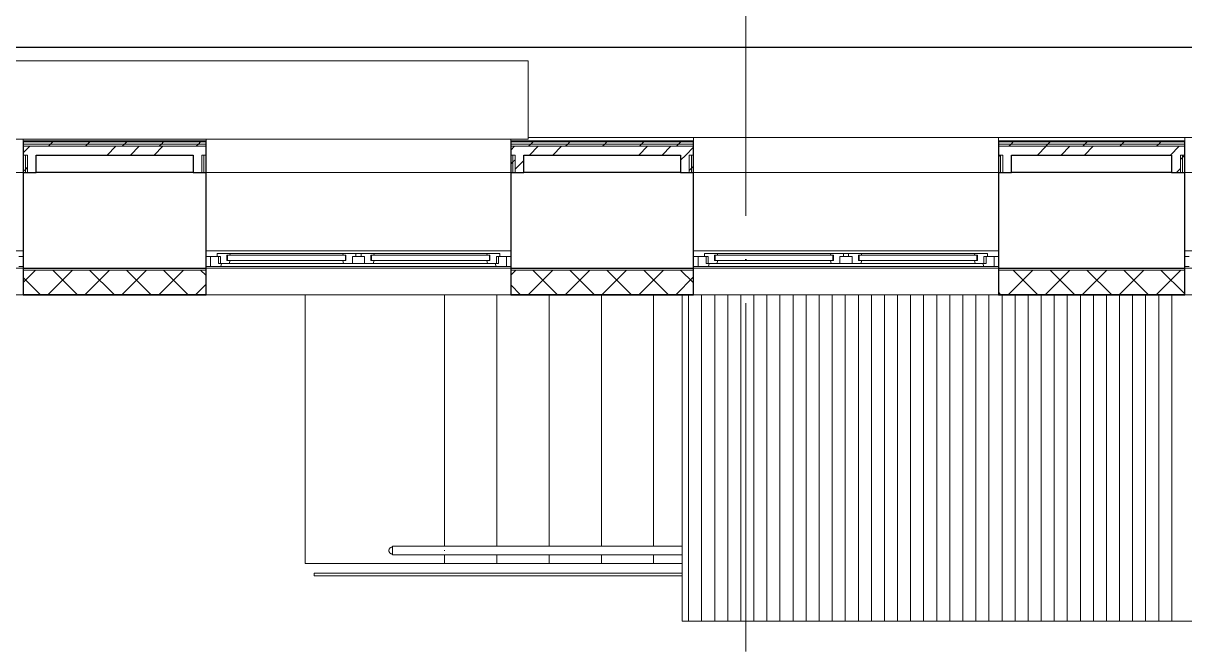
# Model space of a CAD drawing. Header units: millimetres. Extents: x -1073752 to 1436911, y -1379358 to 94781.
# Drawn here: x -1037167 to -1030497, y -884747 to -881163 of the extents above; entities that cross this region are included whole.
import ezdxf

# ---------------------------------------------------------------- set-up
doc = ezdxf.new("R2010")
doc.units = ezdxf.units.MM
doc.linetypes.add('ADSK_Линия сетки', pattern=[25, 20, -2.5, 0, -2.5])
for name, color, linetype, lineweight in [('_ Окна', 7, 'Continuous', 9), ('Витраж', 7, 'Continuous', 9), ('Крыша', 7, 'Continuous', 9), ('Крыша штриховка', 7, 'Continuous', 9), ('Лестницы', 7, 'Continuous', 9), ('лс', 5, 'Continuous', 30), ('Ограждение', 252, 'Continuous', 9), ('Окна', 7, 'Continuous', 9), ('Оси', 252, 'Continuous', 9), ('Стены внутренние', 7, 'Continuous', 18), ('Стены наружные', 7, 'Continuous', 18), ('Стены штриховка', 7, 'Continuous', 9)]:
    doc.layers.add(name, color=color, linetype=linetype, lineweight=lineweight)

# ---------------------------------------------------------------- blocks, each defined once
blk = doc.blocks.new('1 этаж')
at = {"layer": '_ Окна', "color": 251, "true_color": 0x636466}
for p, q in [((-44755.8, 14974.3), (-44780.8, 14974.3)), ((-43680.8, 14974.3), (-43705.8, 14974.3)), ((-43680.8, 14916.3), (-43680.8, 14974.3)), ((-43582.8, 14982.3), (-43585.8, 14982.3)), ((-43585.8, 14982.3), (-43585.8, 14950.3)), ((-43585.8, 14950.3), (-43582.8, 14950.3)), ((-42905.8, 14982.3), (-43582.8, 14982.3)), ((-43582.8, 14982.3), (-43582.8, 14950.3)), ((-43582.8, 14950.3), (-43582.8, 14982.3)), ((-43582.8, 14950.3), (-42905.8, 14950.3)), ((-42905.8, 14950.3), (-42905.8, 14982.3)), ((-42905.8, 14982.3), (-42905.8, 14950.3)), ((-42902.8, 14982.3), (-42905.8, 14982.3)), ((-42905.8, 14950.3), (-42902.8, 14950.3)), ((-42902.8, 14950.3), (-42902.8, 14982.3)), ((-42755.8, 14982.3), (-42758.8, 14982.3)), ((-42758.8, 14982.3), (-42758.8, 14950.3)), ((-42758.8, 14950.3), (-42755.8, 14950.3)), ((-42078.8, 14982.3), (-42755.8, 14982.3)), ((-42755.8, 14982.3), (-42755.8, 14950.3)), ((-42755.8, 14950.3), (-42755.8, 14982.3)), ((-42755.8, 14950.3), (-42078.8, 14950.3)), ((-42078.8, 14950.3), (-42078.8, 14982.3)), ((-42078.8, 14982.3), (-42078.8, 14950.3)), ((-42075.8, 14982.3), (-42078.8, 14982.3)), ((-42078.8, 14950.3), (-42075.8, 14950.3)), ((-42075.8, 14950.3), (-42075.8, 14982.3)), ((-41955.8, 14974.3), (-41980.8, 14974.3)), ((-41980.8, 14974.3), (-41980.8, 14916.3)), ((-40880.8, 14974.3), (-40905.8, 14974.3)), ((-40880.8, 14916.3), (-40880.8, 14974.3)), ((-40782.8, 14982.3), (-40785.8, 14982.3)), ((-40785.8, 14982.3), (-40785.8, 14950.3)), ((-40785.8, 14950.3), (-40782.8, 14950.3)), ((-40105.8, 14982.3), (-40782.8, 14982.3)), ((-40782.8, 14982.3), (-40782.8, 14950.3)), ((-40782.8, 14950.3), (-40782.8, 14982.3)), ((-40782.8, 14950.3), (-40105.8, 14950.3)), ((-40105.8, 14950.3), (-40105.8, 14982.3)), ((-40105.8, 14982.3), (-40105.8, 14950.3)), ((-40102.8, 14982.3), (-40105.8, 14982.3)), ((-40105.8, 14950.3), (-40102.8, 14950.3)), ((-40102.8, 14950.3), (-40102.8, 14982.3)), ((-39955.8, 14982.3), (-39958.8, 14982.3)), ((-39958.8, 14982.3), (-39958.8, 14950.3)), ((-39958.8, 14950.3), (-39955.8, 14950.3)), ((-39278.8, 14982.3), (-39955.8, 14982.3)), ((-39955.8, 14982.3), (-39955.8, 14950.3)), ((-39955.8, 14950.3), (-39955.8, 14982.3)), ((-39955.8, 14950.3), (-39278.8, 14950.3)), ((-39278.8, 14950.3), (-39278.8, 14982.3)), ((-39278.8, 14982.3), (-39278.8, 14950.3)), ((-39275.8, 14982.3), (-39278.8, 14982.3)), ((-39278.8, 14950.3), (-39275.8, 14950.3)), ((-39275.8, 14950.3), (-39275.8, 14982.3)), ((-39155.8, 14974.3), (-39180.8, 14974.3)), ((-39180.8, 14974.3), (-39180.8, 14916.3)), ((-38060.8, 14974.3), (-38085.8, 14974.3)), ((-44780.8, 14916.3), (-44755.8, 14916.3)), ((-43705.8, 14916.3), (-43680.8, 14916.3)), ((-41980.8, 14916.3), (-41955.8, 14916.3)), ((-40905.8, 14916.3), (-40880.8, 14916.3)), ((-39180.8, 14916.3), (-39155.8, 14916.3)), ((-38085.8, 14916.3), (-38060.8, 14916.3))]:
    blk.add_line(p, q, dxfattribs=at)
at = {"layer": '_ Окна', "color": 251, "lineweight": 18, "true_color": 0x636466}
for p, q in [((-43642.8, 14974.3), (-43680.8, 14974.3)), ((-43680.8, 14974.3), (-43680.8, 14916.3)), ((-43586.8, 14991.3), (-43642.8, 14991.3)), ((-43642.8, 14991.3), (-43642.8, 14974.3)), ((-43642.8, 14974.3), (-43622.8, 14974.3)), ((-43634.8, 14933.3), (-43634.8, 14974.3)), ((-43622.8, 14974.3), (-43622.8, 14933.3)), ((-43585.8, 14990.3), (-43586.8, 14991.3)), ((-43584.8, 14991.3), (-43585.8, 14990.3)), ((-43585.8, 14950.3), (-43585.8, 14982.3)), ((-43585.8, 14982.3), (-43567.8, 14982.3)), ((-43567.8, 14950.3), (-43585.8, 14950.3)), ((-43570.2, 14991.3), (-43584.8, 14991.3)), ((-43572.4, 14933.3), (-43567.8, 14950.3)), ((-43567.8, 14982.3), (-43570.2, 14991.3)), ((-42918.4, 14991.3), (-42920.8, 14982.3)), ((-42920.8, 14982.3), (-42902.8, 14982.3)), ((-42902.8, 14950.3), (-42920.8, 14950.3)), ((-42920.8, 14950.3), (-42916.2, 14933.3)), ((-42903.8, 14991.3), (-42918.4, 14991.3)), ((-42902.8, 14990.3), (-42903.8, 14991.3)), ((-42901.8, 14991.3), (-42902.8, 14990.3)), ((-42902.8, 14982.3), (-42902.8, 14950.3)), ((-42845.8, 14991.3), (-42901.8, 14991.3)), ((-42865.8, 14933.3), (-42865.8, 14974.3)), ((-42865.8, 14974.3), (-42845.8, 14974.3)), ((-42845.8, 14974.3), (-42845.8, 14991.3)), ((-42759.8, 14991.3), (-42815.8, 14991.3)), ((-42815.8, 14991.3), (-42815.8, 14974.3)), ((-42815.8, 14974.3), (-42795.8, 14974.3)), ((-42795.8, 14974.3), (-42795.8, 14933.3)), ((-42758.8, 14990.3), (-42759.8, 14991.3)), ((-42757.8, 14991.3), (-42758.8, 14990.3)), ((-42758.8, 14950.3), (-42758.8, 14982.3)), ((-42758.8, 14982.3), (-42740.8, 14982.3)), ((-42740.8, 14950.3), (-42758.8, 14950.3)), ((-42743.2, 14991.3), (-42757.8, 14991.3)), ((-42745.4, 14933.3), (-42740.8, 14950.3)), ((-42740.8, 14982.3), (-42743.2, 14991.3)), ((-42091.4, 14991.3), (-42093.8, 14982.3)), ((-42093.8, 14982.3), (-42075.8, 14982.3)), ((-42075.8, 14950.3), (-42093.8, 14950.3)), ((-42093.8, 14950.3), (-42089.2, 14933.3)), ((-42076.8, 14991.3), (-42091.4, 14991.3)), ((-42075.8, 14990.3), (-42076.8, 14991.3)), ((-42074.8, 14991.3), (-42075.8, 14990.3)), ((-42075.8, 14982.3), (-42075.8, 14950.3)), ((-42018.8, 14991.3), (-42074.8, 14991.3)), ((-42038.8, 14933.3), (-42038.8, 14974.3)), ((-42038.8, 14974.3), (-42018.8, 14974.3)), ((-42026.8, 14974.3), (-42026.8, 14933.3)), ((-42018.8, 14974.3), (-42018.8, 14991.3)), ((-41980.8, 14974.3), (-42018.8, 14974.3)), ((-41980.8, 14916.3), (-41980.8, 14974.3)), ((-40842.8, 14974.3), (-40880.8, 14974.3)), ((-40880.8, 14974.3), (-40880.8, 14916.3)), ((-40786.8, 14991.3), (-40842.8, 14991.3)), ((-40842.8, 14991.3), (-40842.8, 14974.3)), ((-40842.8, 14974.3), (-40822.8, 14974.3)), ((-40834.8, 14933.3), (-40834.8, 14974.3)), ((-40822.8, 14974.3), (-40822.8, 14933.3)), ((-40785.8, 14990.3), (-40786.8, 14991.3)), ((-40784.8, 14991.3), (-40785.8, 14990.3)), ((-40785.8, 14950.3), (-40785.8, 14982.3)), ((-40785.8, 14982.3), (-40767.8, 14982.3)), ((-40767.8, 14950.3), (-40785.8, 14950.3)), ((-40770.2, 14991.3), (-40784.8, 14991.3)), ((-40772.4, 14933.3), (-40767.8, 14950.3)), ((-40767.8, 14982.3), (-40770.2, 14991.3)), ((-40118.4, 14991.3), (-40120.8, 14982.3)), ((-40120.8, 14982.3), (-40102.8, 14982.3)), ((-40102.8, 14950.3), (-40120.8, 14950.3)), ((-40120.8, 14950.3), (-40116.2, 14933.3)), ((-40103.8, 14991.3), (-40118.4, 14991.3)), ((-40102.8, 14990.3), (-40103.8, 14991.3)), ((-40101.8, 14991.3), (-40102.8, 14990.3)), ((-40102.8, 14982.3), (-40102.8, 14950.3)), ((-40045.8, 14991.3), (-40101.8, 14991.3)), ((-40065.8, 14933.3), (-40065.8, 14974.3)), ((-40065.8, 14974.3), (-40045.8, 14974.3)), ((-40045.8, 14974.3), (-40045.8, 14991.3)), ((-39959.8, 14991.3), (-40015.8, 14991.3)), ((-40015.8, 14991.3), (-40015.8, 14974.3)), ((-40015.8, 14974.3), (-39995.8, 14974.3)), ((-39995.8, 14974.3), (-39995.8, 14933.3)), ((-39958.8, 14990.3), (-39959.8, 14991.3)), ((-39957.8, 14991.3), (-39958.8, 14990.3)), ((-39958.8, 14950.3), (-39958.8, 14982.3)), ((-39958.8, 14982.3), (-39940.8, 14982.3)), ((-39940.8, 14950.3), (-39958.8, 14950.3)), ((-39943.2, 14991.3), (-39957.8, 14991.3)), ((-39945.4, 14933.3), (-39940.8, 14950.3)), ((-39940.8, 14982.3), (-39943.2, 14991.3)), ((-39291.4, 14991.3), (-39293.8, 14982.3)), ((-39293.8, 14982.3), (-39275.8, 14982.3)), ((-39275.8, 14950.3), (-39293.8, 14950.3)), ((-39293.8, 14950.3), (-39289.2, 14933.3)), ((-39276.8, 14991.3), (-39291.4, 14991.3)), ((-39275.8, 14990.3), (-39276.8, 14991.3)), ((-39274.8, 14991.3), (-39275.8, 14990.3)), ((-39275.8, 14982.3), (-39275.8, 14950.3)), ((-39218.8, 14991.3), (-39274.8, 14991.3)), ((-39238.8, 14933.3), (-39238.8, 14974.3)), ((-39238.8, 14974.3), (-39218.8, 14974.3)), ((-39226.8, 14974.3), (-39226.8, 14933.3)), ((-39218.8, 14974.3), (-39218.8, 14991.3)), ((-39180.8, 14974.3), (-39218.8, 14974.3)), ((-39180.8, 14916.3), (-39180.8, 14974.3)), ((-43680.8, 14916.3), (-43621.4, 14916.3)), ((-43622.8, 14933.3), (-43634.8, 14933.3)), ((-43622.8, 14933.3), (-43572.4, 14933.3)), ((-43621.4, 14916.3), (-43616.8, 14933.3)), ((-42916.2, 14933.3), (-42865.8, 14933.3)), ((-42795.8, 14933.3), (-42745.4, 14933.3)), ((-42089.2, 14933.3), (-42038.8, 14933.3)), ((-42044.8, 14933.3), (-42040.2, 14916.3)), ((-42040.2, 14916.3), (-41980.8, 14916.3)), ((-42026.8, 14933.3), (-42038.8, 14933.3)), ((-40880.8, 14916.3), (-40821.4, 14916.3)), ((-40822.8, 14933.3), (-40834.8, 14933.3)), ((-40822.8, 14933.3), (-40772.4, 14933.3)), ((-40821.4, 14916.3), (-40816.8, 14933.3)), ((-40116.2, 14933.3), (-40065.8, 14933.3)), ((-39995.8, 14933.3), (-39945.4, 14933.3)), ((-39289.2, 14933.3), (-39238.8, 14933.3)), ((-39244.8, 14933.3), (-39240.2, 14916.3)), ((-39240.2, 14916.3), (-39180.8, 14916.3)), ((-39226.8, 14933.3), (-39238.8, 14933.3))]:
    blk.add_line(p, q, dxfattribs=at)
at = {"layer": 'Витраж', "color": 251, "true_color": 0x636466}
for p, q in [((-43085.8, 13141.3), (-43085.8, 13156.3)), ((-43085.8, 13156.3), (-43003.3, 13156.3)), ((-43003.3, 13141.3), (-43085.8, 13141.3)), ((-43003.3, 13156.3), (-42903.3, 13156.3)), ((-42903.3, 13141.3), (-43003.3, 13141.3)), ((-42903.3, 13156.3), (-42803.3, 13156.3)), ((-42803.3, 13141.3), (-42903.3, 13141.3)), ((-42803.3, 13156.3), (-42703.3, 13156.3)), ((-42703.3, 13141.3), (-42803.3, 13141.3)), ((-42703.3, 13156.3), (-42603.3, 13156.3)), ((-42603.3, 13141.3), (-42703.3, 13141.3)), ((-42603.3, 13156.3), (-42503.3, 13156.3)), ((-42503.3, 13141.3), (-42603.3, 13141.3)), ((-42503.3, 13156.3), (-42403.3, 13156.3)), ((-42403.3, 13141.3), (-42503.3, 13141.3)), ((-42403.3, 13156.3), (-42303.3, 13156.3)), ((-42303.3, 13141.3), (-42403.3, 13141.3)), ((-42303.3, 13156.3), (-42203.3, 13156.3)), ((-42203.3, 13141.3), (-42303.3, 13141.3)), ((-42203.3, 13156.3), (-42103.3, 13156.3)), ((-42103.3, 13141.3), (-42203.3, 13141.3)), ((-42103.3, 13156.3), (-42003.3, 13156.3)), ((-42003.3, 13141.3), (-42103.3, 13141.3)), ((-42003.3, 13156.3), (-41903.3, 13156.3)), ((-41903.3, 13141.3), (-42003.3, 13141.3)), ((-41903.3, 13156.3), (-41803.3, 13156.3)), ((-41803.3, 13141.3), (-41903.3, 13141.3)), ((-41803.3, 13156.3), (-41703.3, 13156.3)), ((-41703.3, 13141.3), (-41803.3, 13141.3)), ((-41703.3, 13156.3), (-41603.3, 13156.3)), ((-41603.3, 13141.3), (-41703.3, 13141.3)), ((-41603.3, 13156.3), (-41503.3, 13156.3)), ((-41503.3, 13141.3), (-41603.3, 13141.3)), ((-41503.3, 13156.3), (-41403.3, 13156.3)), ((-41403.3, 13141.3), (-41503.3, 13141.3)), ((-41403.3, 13156.3), (-41303.3, 13156.3)), ((-41303.3, 13141.3), (-41403.3, 13141.3)), ((-41303.3, 13156.3), (-41203.3, 13156.3)), ((-41203.3, 13141.3), (-41303.3, 13141.3)), ((-41203.3, 13156.3), (-41103.3, 13156.3)), ((-41103.3, 13141.3), (-41203.3, 13141.3)), ((-41103.3, 13156.3), (-41003.3, 13156.3)), ((-41003.3, 13141.3), (-41103.3, 13141.3)), ((-41003.3, 13156.3), (-40970.8, 13156.3)), ((-40970.8, 13141.3), (-41003.3, 13141.3))]:
    blk.add_line(p, q, dxfattribs=at)
at = {"layer": 'Крыша', "color": 251, "true_color": 0x636466}
for p, q in [((-40970.8, 14751.8), (-37170.8, 14754.2)), ((-40970.8, 12881.2), (-40970.8, 14751.8)), ((-40970.8, 12881.2), (-37170.8, 12881.2))]:
    blk.add_line(p, q, dxfattribs=at)
at = {"layer": 'Крыша штриховка', "color": 251, "linetype": 'Continuous', "true_color": 0x636466}
for p, q in [((-40935, 12881.2), (-40935, 14751.9)), ((-40860, 12881.2), (-40860, 14751.9)), ((-40785, 12881.2), (-40785, 14752)), ((-40710, 12881.2), (-40710, 14752)), ((-40635, 12881.2), (-40635, 14752)), ((-40560, 12881.2), (-40560, 14752.1)), ((-40485, 12881.2), (-40485, 14752.1)), ((-40410, 12881.2), (-40410, 14752.2)), ((-40335, 12881.2), (-40335, 14752.2)), ((-40260, 12881.2), (-40260, 14752.3)), ((-40185, 12881.2), (-40185, 14752.3)), ((-40110, 12881.2), (-40110, 14752.4)), ((-40035, 12881.2), (-40035, 14752.4)), ((-39960, 12881.2), (-39960, 14752.5)), ((-39885, 12881.2), (-39885, 14752.5)), ((-39810, 12881.2), (-39810, 14752.6)), ((-39735, 12881.2), (-39735, 14752.6)), ((-39660, 12881.2), (-39660, 14752.7)), ((-39585, 12881.2), (-39585, 14752.7)), ((-39510, 12881.2), (-39510, 14752.8)), ((-39435, 12881.2), (-39435, 14752.8)), ((-39360, 12881.2), (-39360, 14752.8)), ((-39285, 12881.2), (-39285, 14752.9)), ((-39210, 12881.2), (-39210, 14752.9)), ((-39135, 12881.2), (-39135, 14753)), ((-39060, 12881.2), (-39060, 14753)), ((-38985, 12881.2), (-38985, 14753.1)), ((-38910, 12881.2), (-38910, 14753.1)), ((-38835, 12881.2), (-38835, 14753.2)), ((-38760, 12881.2), (-38760, 14753.2)), ((-38685, 12881.2), (-38685, 14753.3)), ((-38610, 12881.2), (-38610, 14753.3)), ((-38535, 12881.2), (-38535, 14753.4)), ((-38460, 12881.2), (-38460, 14753.4)), ((-38385, 12881.2), (-38385, 14753.5)), ((-38310, 12881.2), (-38310, 14753.5)), ((-38235, 12881.2), (-38235, 14753.6)), ((-38160, 12881.2), (-38160, 14753.6))]:
    blk.add_line(p, q, dxfattribs=at)
at = {"layer": 'Лестницы', "color": 251, "true_color": 0x636466}
for p, q in [((-43135.8, 14754.3), (-43135.8, 13211.3)), ((-42335.8, 13311.3), (-42335.8, 14754.3)), ((-42335.8, 13311.3), (-42335.8, 14754.3)), ((-42035.8, 13311.3), (-42035.8, 14754.3)), ((-42035.8, 13311.3), (-42035.8, 14754.3)), ((-41735.8, 13311.3), (-41735.8, 14754.3)), ((-41735.8, 13311.3), (-41735.8, 14754.3)), ((-41435.8, 13311.3), (-41435.8, 14754.3)), ((-41435.8, 13311.3), (-41435.8, 14754.3)), ((-41135.8, 13311.3), (-41135.8, 14754.3)), ((-41135.8, 13311.3), (-41135.8, 14754.3)), ((-40835.8, 14751.9), (-40835.8, 14754.3)), ((-40835.8, 14751.9), (-40835.8, 14754.3)), ((-40535.8, 14752.1), (-40535.8, 14754.3)), ((-40535.8, 14752.1), (-40535.8, 14754.3)), ((-40235.8, 14752.3), (-40235.8, 14754.3)), ((-40235.8, 14752.3), (-40235.8, 14754.3)), ((-39935.8, 14752.5), (-39935.8, 14754.3)), ((-39935.8, 14752.5), (-39935.8, 14754.3)), ((-39635.8, 14752.7), (-39635.8, 14754.3)), ((-39635.8, 14752.7), (-39635.8, 14754.3)), ((-43135.8, 13211.3), (-42335.8, 13211.3)), ((-42335.8, 13211.3), (-42335.8, 13261.3)), ((-42335.8, 13211.3), (-42335.8, 13261.3)), ((-42035.8, 13211.3), (-42335.8, 13211.3)), ((-42035.8, 13211.3), (-42035.8, 13261.3)), ((-42035.8, 13211.3), (-42035.8, 13261.3)), ((-41735.8, 13211.3), (-42035.8, 13211.3)), ((-41735.8, 13211.3), (-41735.8, 13261.3)), ((-41735.8, 13211.3), (-41735.8, 13261.3)), ((-41435.8, 13211.3), (-41735.8, 13211.3)), ((-41435.8, 13211.3), (-41435.8, 13261.3)), ((-41435.8, 13211.3), (-41435.8, 13261.3)), ((-41135.8, 13211.3), (-41435.8, 13211.3)), ((-41135.8, 13211.3), (-41135.8, 13261.3)), ((-41135.8, 13211.3), (-41135.8, 13261.3)), ((-40970.8, 13211.3), (-41135.8, 13211.3))]:
    blk.add_line(p, q, dxfattribs=at)
at = {"layer": 'Ограждение', "color": 251, "true_color": 0x636466}
for p, q in [((-41855.8, 16096.3), (-46605.8, 16096.3)), ((-41855.8, 16096.3), (-41855.8, 15646.3)), ((-41855.8, 15646.3), (-46605.8, 15646.3)), ((-44755.8, 15646.3), (-44755.8, 15636.3)), ((-43705.8, 15636.3), (-43705.8, 15646.3)), ((-41955.8, 15646.3), (-41955.8, 15636.3)), ((-41855.8, 15656.3), (-36030.8, 15656.3)), ((-40905.8, 15636.3), (-40905.8, 15656.3)), ((-40905.8, 15656.3), (-39155.8, 15656.3)), ((-39155.8, 15656.3), (-39155.8, 15636.3)), ((-38085.8, 15636.3), (-38085.8, 15656.3)), ((-38085.8, 15656.3), (-36335.8, 15656.3)), ((-46505.8, 15456.3), (-44755.8, 15456.3)), ((-43705.8, 15456.3), (-41955.8, 15456.3)), ((-40905.8, 15456.3), (-39155.8, 15456.3)), ((-38085.8, 15456.3), (-36335.8, 15456.3)), ((-46505.8, 15006.3), (-44755.8, 15006.3)), ((-43705.8, 15006.3), (-41955.8, 15006.3)), ((-40905.8, 15006.3), (-39155.8, 15006.3)), ((-38085.8, 15006.3), (-36335.8, 15006.3)), ((-42343.3, 13311.3), (-42635.8, 13311.3)), ((-42635.8, 13261.3), (-42635.8, 13311.3)), ((-42335.8, 13311.3), (-42635.8, 13311.3)), ((-42635.8, 13288.6), (-42635.8, 13283.9)), ((-40970.8, 13311.3), (-42343.3, 13311.3)), ((-40970.8, 13311.3), (-42335.8, 13311.3)), ((-42635.8, 13261.3), (-42343.3, 13261.3)), ((-42335.8, 13261.3), (-42635.8, 13261.3)), ((-42343.3, 13261.3), (-40970.8, 13261.3)), ((-40970.8, 13261.3), (-42335.8, 13261.3))]:
    blk.add_line(p, q, dxfattribs=at)
at = {"layer": 'Ограждение', "color": 251, "true_color": 0x636466, "flags": 128}
for points in [[(-42655.8, 13286.3), (-42655.8, 13287.1), (-42655.7, 13287.9), (-42655.7, 13288.7), (-42655.5, 13289.5), (-42655.4, 13290.2), (-42655.2, 13291), (-42655, 13291.8), (-42654.8, 13292.6), (-42654.5, 13293.3), (-42654.2, 13294.1), (-42653.9, 13294.8), (-42653.5, 13295.5), (-42653.2, 13296.2), (-42652.7, 13296.9), (-42652.3, 13297.6), (-42651.8, 13298.2), (-42651.4, 13298.8), (-42650.8, 13299.5), (-42650.3, 13300), (-42649.7, 13300.6), (-42649.2, 13301.2), (-42648.5, 13301.7), (-42647.9, 13302.2), (-42647.3, 13302.7), (-42646.6, 13303.1), (-42645.9, 13303.5), (-42645.2, 13303.9), (-42644.5, 13304.3), (-42643.8, 13304.6), (-42643, 13304.9), (-42642.3, 13305.2), (-42641.5, 13305.4), (-42640.8, 13305.6), (-42640, 13305.8), (-42639.2, 13306), (-42638.4, 13306.1), (-42637.6, 13306.2), (-42636.8, 13306.2), (-42636, 13306.3), (-42635.8, 13306.3)], [(-42635.8, 13266.3), (-42636.6, 13266.3), (-42637.4, 13266.3), (-42638.2, 13266.4), (-42639, 13266.5), (-42639.8, 13266.7), (-42640.6, 13266.8), (-42641.3, 13267), (-42642.1, 13267.3), (-42642.8, 13267.6), (-42643.6, 13267.8), (-42644.3, 13268.2), (-42645, 13268.5), (-42645.7, 13268.9), (-42646.4, 13269.3), (-42647.1, 13269.8), (-42647.7, 13270.2), (-42648.4, 13270.7), (-42649, 13271.2), (-42649.6, 13271.8), (-42650.1, 13272.3), (-42650.7, 13272.9), (-42651.2, 13273.5), (-42651.7, 13274.2), (-42652.2, 13274.8), (-42652.6, 13275.5), (-42653, 13276.1), (-42653.4, 13276.8), (-42653.8, 13277.6), (-42654.1, 13278.3), (-42654.4, 13279), (-42654.7, 13279.8), (-42655, 13280.5), (-42655.2, 13281.3), (-42655.4, 13282.1), (-42655.5, 13282.9), (-42655.6, 13283.7), (-42655.7, 13284.5), (-42655.8, 13285.3), (-42655.8, 13286.1), (-42655.8, 13286.3)]]:
    blk.add_lwpolyline(points, dxfattribs=at)
at = {"layer": 'Ограждение', "color": 251, "true_color": 0x636466}
blk.add_open_spline([(-42335.8, 13288.2), (-42335.8, 13287.6), (-42335.8, 13286.3), (-42335.8, 13285), (-42335.8, 13284.3)], degree=3, dxfattribs=at)
at = {"layer": 'Окна', "color": 251, "true_color": 0x636466}
for p, q in [((-43584.8, 14991.3), (-43586.8, 14991.3)), ((-42918.4, 14991.3), (-43570.2, 14991.3)), ((-42901.8, 14991.3), (-42903.8, 14991.3)), ((-42845.8, 14991.3), (-42815.8, 14991.3)), ((-42815.8, 14974.3), (-42845.8, 14974.3)), ((-42757.8, 14991.3), (-42759.8, 14991.3)), ((-42091.4, 14991.3), (-42743.2, 14991.3)), ((-42074.8, 14991.3), (-42076.8, 14991.3)), ((-40784.8, 14991.3), (-40786.8, 14991.3)), ((-40118.4, 14991.3), (-40770.2, 14991.3)), ((-40101.8, 14991.3), (-40103.8, 14991.3)), ((-40045.8, 14991.3), (-40015.8, 14991.3)), ((-40015.8, 14974.3), (-40045.8, 14974.3)), ((-39957.8, 14991.3), (-39959.8, 14991.3)), ((-39291.4, 14991.3), (-39943.2, 14991.3)), ((-39274.8, 14991.3), (-39276.8, 14991.3)), ((-43621.4, 14916.3), (-42040.2, 14916.3)), ((-43572.4, 14933.3), (-42916.2, 14933.3)), ((-42795.8, 14933.3), (-42865.8, 14933.3)), ((-42745.4, 14933.3), (-42089.2, 14933.3)), ((-40821.4, 14916.3), (-39240.2, 14916.3)), ((-40772.4, 14933.3), (-40116.2, 14933.3)), ((-39995.8, 14933.3), (-40065.8, 14933.3)), ((-39945.4, 14933.3), (-39289.2, 14933.3))]:
    blk.add_line(p, q, dxfattribs=at)
at = {"layer": 'Оси', "color": 251, "linetype": 'ADSK_Линия сетки', "ltscale": 100, "true_color": 0x636466}
for p, q in [((-40605.8, 32206.9), (-40605.8, 10956.3)), ((-805.8, 15456.3), (-72528.1, 15456.3))]:
    blk.add_line(p, q, dxfattribs=at)
at = {"layer": 'Стены внутренние', "color": 251, "lineweight": 30, "true_color": 0x636466}
for p, q in [((-44755.8, 15456.3), (-44755.8, 14906.3)), ((-43780.8, 15456.3), (-44680.8, 15456.3)), ((-43705.8, 14906.3), (-43705.8, 15456.3)), ((-41955.8, 15456.3), (-41955.8, 14906.3)), ((-40980.8, 15456.3), (-41880.8, 15456.3)), ((-40905.8, 14906.3), (-40905.8, 15456.3)), ((-39155.8, 15456.3), (-39155.8, 14906.3)), ((-38160.8, 15456.3), (-39080.8, 15456.3)), ((-38085.8, 14906.3), (-38085.8, 15456.3)), ((-44755.8, 14906.3), (-43705.8, 14906.3)), ((-44755.8, 14896.3), (-44755.8, 14754.3)), ((-43705.8, 14754.3), (-43705.8, 14896.3)), ((-41955.8, 14906.3), (-40905.8, 14906.3)), ((-41955.8, 14896.3), (-41955.8, 14754.3)), ((-40905.8, 14754.3), (-40905.8, 14896.3)), ((-39155.8, 14906.3), (-38085.8, 14906.3)), ((-39155.8, 14896.3), (-39155.8, 14754.3)), ((-38085.8, 14754.3), (-38085.8, 14896.3)), ((-44755.8, 14754.3), (-43705.8, 14754.3)), ((-41955.8, 14754.3), (-40905.8, 14754.3)), ((-39155.8, 14754.3), (-38085.8, 14754.3))]:
    blk.add_line(p, q, dxfattribs=at)
at = {"layer": 'Стены внутренние', "color": 251, "true_color": 0x636466}
for p, q in [((-44755.8, 14906.3), (-46505.8, 14906.3)), ((-41955.8, 14906.3), (-43705.8, 14906.3)), ((-39155.8, 14906.3), (-40905.8, 14906.3)), ((-36335.8, 14906.3), (-38085.8, 14906.3)), ((-44755.8, 14754.3), (-46505.8, 14754.3)), ((-41955.8, 14754.3), (-43705.8, 14754.3)), ((-39155.8, 14754.3), (-40905.8, 14754.3)), ((-37110.3, 14754.3), (-38085.8, 14754.3))]:
    blk.add_line(p, q, dxfattribs=at)
at = {"layer": 'Стены внутренние', "color": 251, "linetype": 'Continuous', "lineweight": 9, "true_color": 0x636466}
for p, q in [((-44753.8, 14894.6), (-44755.8, 14891.1)), ((-44753.8, 14827.1), (-44684.6, 14896.3)), ((-44612.5, 14756.3), (-44472.5, 14896.3)), ((-44446.6, 14756.3), (-44586.6, 14896.3)), ((-44400.3, 14756.3), (-44260.3, 14896.3)), ((-44234.5, 14756.3), (-44374.5, 14896.3)), ((-44188.2, 14756.3), (-44048.2, 14896.3)), ((-44022.4, 14756.3), (-44162.4, 14896.3)), ((-43976.1, 14756.3), (-43836.1, 14896.3)), ((-43810.2, 14756.3), (-43950.2, 14896.3)), ((-43707.8, 14866), (-43738.1, 14896.3)), ((-43705.8, 14880.9), (-43707.8, 14877.5)), ((-41953.8, 14869.3), (-41926.9, 14896.3)), ((-41854.7, 14756.3), (-41714.7, 14896.3)), ((-41688.9, 14756.3), (-41828.9, 14896.3)), ((-41642.6, 14756.3), (-41502.6, 14896.3)), ((-41476.8, 14756.3), (-41616.8, 14896.3)), ((-41430.5, 14756.3), (-41290.5, 14896.3)), ((-41264.7, 14756.3), (-41404.7, 14896.3)), ((-41218.3, 14756.3), (-41078.3, 14896.3)), ((-41052.5, 14756.3), (-41192.5, 14896.3)), ((-40907.8, 14823.7), (-40980.4, 14896.3)), ((-39097, 14756.3), (-38957, 14896.3)), ((-38931.2, 14756.3), (-39071.2, 14896.3)), ((-38884.9, 14756.3), (-38744.9, 14896.3)), ((-38719.1, 14756.3), (-38859.1, 14896.3)), ((-38672.8, 14756.3), (-38532.8, 14896.3)), ((-38506.9, 14756.3), (-38646.9, 14896.3)), ((-38460.6, 14756.3), (-38320.6, 14896.3)), ((-38294.8, 14756.3), (-38434.8, 14896.3)), ((-38248.5, 14756.3), (-38108.5, 14896.3)), ((-38087.8, 14761.4), (-38222.7, 14896.3)), ((-44658.8, 14756.3), (-44753.8, 14851.3)), ((-43763.9, 14756.3), (-43707.8, 14812.4)), ((-41901.1, 14756.3), (-41953.8, 14809)), ((-41006.2, 14756.3), (-40907.8, 14854.7)), ((-38085.8, 14808.1), (-38087.8, 14811.6)), ((-44716.3, 14756.3), (-44717.5, 14754.3)), ((-43895.1, 14756.3), (-43896.3, 14754.3)), ((-41953.8, 14802.1), (-41955.8, 14805.6)), ((-41456.9, 14754.3), (-41458.1, 14756.3)), ((-41079.5, 14756.3), (-41080.6, 14754.3)), ((-39143.3, 14756.3), (-39153.8, 14766.7)), ((-38381.2, 14756.3), (-38382.3, 14754.3))]:
    blk.add_line(p, q, dxfattribs=at)
at = {"layer": 'Стены наружные', "color": 251, "lineweight": 30, "true_color": 0x636466}
for p, q in [((-43705.8, 15636.3), (-44755.8, 15636.3)), ((-44755.8, 15636.3), (-44755.8, 15456.3)), ((-43705.8, 15456.3), (-43705.8, 15636.3)), ((-40905.8, 15636.3), (-41955.8, 15636.3)), ((-41955.8, 15636.3), (-41955.8, 15456.3)), ((-40905.8, 15456.3), (-40905.8, 15636.3)), ((-38085.8, 15636.3), (-39155.8, 15636.3)), ((-39155.8, 15636.3), (-39155.8, 15456.3)), ((-38085.8, 15456.3), (-38085.8, 15636.3)), ((-44680.8, 15556.3), (-43780.8, 15556.3)), ((-44680.8, 15456.3), (-44680.8, 15556.3)), ((-43780.8, 15556.3), (-43780.8, 15456.3)), ((-41880.8, 15556.3), (-40980.8, 15556.3)), ((-41880.8, 15456.3), (-41880.8, 15556.3)), ((-40980.8, 15556.3), (-40980.8, 15456.3)), ((-39080.8, 15556.3), (-38160.8, 15556.3)), ((-39080.8, 15456.3), (-39080.8, 15556.3)), ((-38160.8, 15556.3), (-38160.8, 15456.3)), ((-44755.8, 15456.3), (-44680.8, 15456.3)), ((-43780.8, 15456.3), (-43705.8, 15456.3)), ((-41955.8, 15456.3), (-41880.8, 15456.3)), ((-40980.8, 15456.3), (-40905.8, 15456.3)), ((-39155.8, 15456.3), (-39080.8, 15456.3)), ((-38160.8, 15456.3), (-38085.8, 15456.3)), ((-44755.8, 14906.3), (-44755.8, 14896.3)), ((-43705.8, 14896.3), (-43705.8, 14906.3)), ((-41955.8, 14906.3), (-41955.8, 14896.3)), ((-40905.8, 14896.3), (-40905.8, 14906.3)), ((-39155.8, 14906.3), (-39155.8, 14896.3)), ((-38085.8, 14896.3), (-38085.8, 14906.3))]:
    blk.add_line(p, q, dxfattribs=at)
at = {"layer": 'Стены наружные', "color": 251, "linetype": 'Continuous', "lineweight": 9, "true_color": 0x636466}
for p, q in [((-44611, 15606.3), (-44598.5, 15618.8)), ((-44598.5, 15618.8), (-44586, 15631.3)), ((-44586, 15631.3), (-44581, 15636.3)), ((-44398.9, 15606.3), (-44386.4, 15618.8)), ((-44386.4, 15618.8), (-44373.9, 15631.3)), ((-44186.7, 15606.3), (-44174.2, 15618.8)), ((-44174.2, 15618.8), (-44161.7, 15631.3)), ((-44161.7, 15631.3), (-44156.7, 15636.3)), ((-43974.6, 15606.3), (-43962.1, 15618.8)), ((-43962.1, 15618.8), (-43949.6, 15631.3)), ((-43762.5, 15606.3), (-43750, 15618.8)), ((-43750, 15618.8), (-43737.5, 15631.3)), ((-43737.5, 15631.3), (-43732.5, 15636.3)), ((-41853.3, 15606.3), (-41840.8, 15618.8)), ((-41840.8, 15618.8), (-41828.3, 15631.3)), ((-41641.1, 15606.3), (-41628.6, 15618.8)), ((-41628.6, 15618.8), (-41616.1, 15631.3)), ((-41616.1, 15631.3), (-41611.1, 15636.3)), ((-41429, 15606.3), (-41416.5, 15618.8)), ((-41416.5, 15618.8), (-41404, 15631.3)), ((-41216.9, 15606.3), (-41204.4, 15618.8)), ((-41204.4, 15618.8), (-41191.9, 15631.3)), ((-41191.9, 15631.3), (-41186.9, 15636.3)), ((-41004.7, 15606.3), (-40992.2, 15618.8)), ((-40992.2, 15618.8), (-40979.7, 15631.3)), ((-39095.6, 15606.3), (-39083.1, 15618.8)), ((-39083.1, 15618.8), (-39070.6, 15631.3)), ((-39070.6, 15631.3), (-39065.6, 15636.3)), ((-38883.4, 15606.3), (-38870.9, 15618.8)), ((-38870.9, 15618.8), (-38858.4, 15631.3)), ((-38671.3, 15606.3), (-38658.8, 15618.8)), ((-38658.8, 15618.8), (-38646.3, 15631.3)), ((-38646.3, 15631.3), (-38641.3, 15636.3)), ((-38459.2, 15606.3), (-38446.7, 15618.8)), ((-38446.7, 15618.8), (-38434.2, 15631.3)), ((-38247, 15606.3), (-38234.5, 15618.8)), ((-38234.5, 15618.8), (-38222, 15631.3)), ((-38222, 15631.3), (-38217, 15636.3)), ((-44755.8, 15568), (-44717.5, 15606.3)), ((-44274.1, 15556.3), (-44224.1, 15606.3)), ((-44139.1, 15556.3), (-44089.1, 15606.3)), ((-44004.2, 15556.3), (-43954.2, 15606.3)), ((-41955.8, 15584.6), (-41934.1, 15606.3)), ((-41849.2, 15556.3), (-41799.2, 15606.3)), ((-41714.2, 15556.3), (-41664.2, 15606.3)), ((-41220.8, 15556.3), (-41170.8, 15606.3)), ((-41085.9, 15556.3), (-41035.9, 15606.3)), ((-40980.8, 15526.4), (-40950.9, 15556.3)), ((-40950.9, 15556.3), (-40905.8, 15601.4)), ((-39155.8, 15546), (-39145.6, 15556.3)), ((-38930.8, 15556.3), (-38880.8, 15606.3)), ((-38795.9, 15556.3), (-38745.9, 15606.3)), ((-38660.9, 15556.3), (-38610.9, 15606.3)), ((-38167.5, 15556.3), (-38117.5, 15606.3)), ((-38110.8, 15530.4), (-38098.3, 15542.9)), ((-38098.3, 15542.9), (-38085.8, 15555.4)), ((-44743.3, 15474), (-44730.8, 15486.5)), ((-41955.8, 15503.7), (-41943.3, 15516.2)), ((-41943.3, 15516.2), (-41930.8, 15528.7)), ((-41930.8, 15474.6), (-41880.8, 15524.6)), ((-40930.8, 15468.1), (-40918.3, 15480.6)), ((-40918.3, 15480.6), (-40905.8, 15493.1)), ((-38132.6, 15456.3), (-38110.8, 15478)), ((-44755.8, 15461.5), (-44743.3, 15474))]:
    blk.add_line(p, q, dxfattribs=at)
at = {"layer": 'Стены штриховка', "color": 251, "true_color": 0x636466}
for p, q in [((-44755.8, 15631.3), (-43705.8, 15631.3)), ((-43705.8, 15618.8), (-44755.8, 15618.8)), ((-41955.8, 15631.3), (-40905.8, 15631.3)), ((-40905.8, 15618.8), (-41955.8, 15618.8)), ((-39155.8, 15631.3), (-38085.8, 15631.3)), ((-38085.8, 15618.8), (-39155.8, 15618.8)), ((-43705.8, 15606.3), (-44755.8, 15606.3)), ((-44730.8, 15556.3), (-44755.8, 15556.3)), ((-44743.3, 15456.3), (-44743.3, 15556.3)), ((-44730.8, 15456.3), (-44730.8, 15556.3)), ((-43730.8, 15456.3), (-43730.8, 15556.3)), ((-43705.8, 15556.3), (-43730.8, 15556.3)), ((-43718.3, 15456.3), (-43718.3, 15556.3)), ((-40905.8, 15606.3), (-41955.8, 15606.3)), ((-41930.8, 15556.3), (-41955.8, 15556.3)), ((-41943.3, 15456.3), (-41943.3, 15556.3)), ((-41930.8, 15456.3), (-41930.8, 15556.3)), ((-40930.8, 15456.3), (-40930.8, 15556.3)), ((-40905.8, 15556.3), (-40930.8, 15556.3)), ((-40918.3, 15456.3), (-40918.3, 15556.3)), ((-38085.8, 15606.3), (-39155.8, 15606.3)), ((-39130.8, 15556.3), (-39155.8, 15556.3)), ((-39143.3, 15456.3), (-39143.3, 15556.3)), ((-39130.8, 15456.3), (-39130.8, 15556.3)), ((-38110.8, 15456.3), (-38110.8, 15556.3)), ((-38085.8, 15556.3), (-38110.8, 15556.3)), ((-38098.3, 15456.3), (-38098.3, 15556.3)), ((-43705.8, 14896.3), (-44755.8, 14896.3)), ((-44753.8, 14756.3), (-44753.8, 14896.3)), ((-43707.8, 14896.3), (-43707.8, 14756.3)), ((-40905.8, 14896.3), (-41955.8, 14896.3)), ((-41953.8, 14756.3), (-41953.8, 14896.3)), ((-40907.8, 14896.3), (-40907.8, 14756.3)), ((-38085.8, 14896.3), (-39155.8, 14896.3)), ((-39153.8, 14756.3), (-39153.8, 14896.3)), ((-38087.8, 14896.3), (-38087.8, 14756.3)), ((-43707.8, 14756.3), (-44753.8, 14756.3)), ((-40907.8, 14756.3), (-41953.8, 14756.3)), ((-38087.8, 14756.3), (-39153.8, 14756.3))]:
    blk.add_line(p, q, dxfattribs=at)

msp = doc.modelspace()

# ---------------------------------------------------------------- linework, layer by layer
at = {"layer": 'лс'}
msp.add_line((-1044606.3, -881300.8), (-1028652.3, -881300.8), dxfattribs=at)

# ---------------------------------------------------------------- block references
msp.add_blockref('1 этаж', (-992411.4, -897475.7))

doc.saveas('drawing.dxf')
